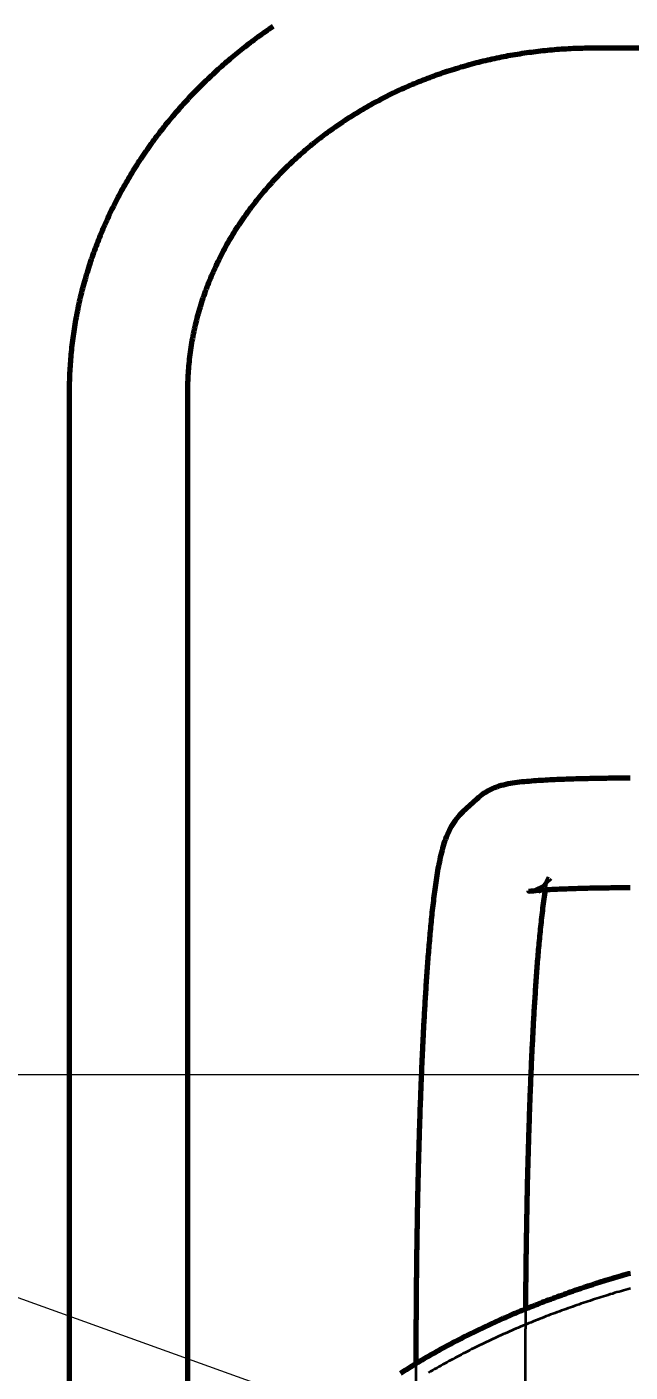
# Model space of a CAD drawing. Header units: millimetres. Extents: x 0 to 2382, y 0 to 420.
# Drawn here: x 143.44 to 156.4, y 298.5 to 327.41 of the extents above; entities that cross this region are included whole.
import ezdxf

# ---------------------------------------------------------------- set-up
doc = ezdxf.new("R2010")
doc.units = ezdxf.units.MM
doc.linetypes.add('IRAM-E-TRAZOS', pattern=[5, 4, -1])
for name, color, linetype, lineweight in [('01-VISIBLE', 7, 'CONTINUOUS', 70), ('02-OCULTA', 4, 'IRAM-E-TRAZOS', 35), ('04-COTA', 3, 'CONTINUOUS', 18), ('08-FINA', 5, 'CONTINUOUS', 18)]:
    doc.layers.add(name, color=color, linetype=linetype, lineweight=lineweight)
doc.styles.add('ISO3098', font='isocpeur.ttf')
doc.dimstyles.new('FLAMA-IRAM', dxfattribs={"dimtxt": 3.5, "dimasz": 3.5, "dimexe": 2, "dimexo": 1.5, "dimgap": 1, "dimtad": 1, "dimdec": 1, "dimtxsty": 'ISO3098', "dimblk": 'IRAM_FLECHA', "dimblk1": 'IRAM_FLECHA', "dimblk2": 'IRAM_FLECHA', "dimcen": 2.5, "dimclrd": 256, "dimclre": 256, "dimclrt": 256, "dimazin": 3, "dimtfac": 1, "dimtmove": 0, "dimatfit": 3, "dimlwd": 18, "dimlwe": 18})

# ---------------------------------------------------------------- blocks, each defined once
blk = doc.blocks.new('IRAM_FLECHA')
blk.add_solid([(0, 0), (-1, 0.125), (-1, -0.125)])

msp = doc.modelspace()

# ---------------------------------------------------------------- linework, layer by layer
at = {"layer": '01-VISIBLE'}
for p, q in [((155.63, 326.96), (170.37, 326.96)), ((144.36, 314.962), (144.36, 319.57)), ((146.9, 314.962), (146.9, 319.57)), ((153.106, 310.814), (152.81, 310.538)), ((144.36, 278.5), (144.36, 309.962)), ((146.9, 278.5), (146.9, 309.962)), ((154.451, 308.855), (154.41, 308.817))]:
    msp.add_line(p, q, dxfattribs=at)
for points in [[(144.36, 319.57), (144.36, 319.62), (144.361, 319.67), (144.361, 319.72), (144.362, 319.77), (144.364, 319.82), (144.365, 319.87), (144.367, 319.92), (144.369, 319.97), (144.372, 320.02), (144.374, 320.07), (144.377, 320.12), (144.381, 320.17), (144.384, 320.22), (144.388, 320.27), (144.392, 320.32), (144.397, 320.37), (144.401, 320.419), (144.406, 320.469), (144.411, 320.519), (144.417, 320.569), (144.423, 320.618), (144.429, 320.668), (144.435, 320.718), (144.442, 320.767), (144.449, 320.817), (144.456, 320.867), (144.464, 320.916), (144.472, 320.965), (144.48, 321.015), (144.488, 321.064), (144.497, 321.114), (144.506, 321.163), (144.515, 321.212), (144.524, 321.261), (144.534, 321.31), (144.544, 321.359), (144.554, 321.408), (144.565, 321.457), (144.576, 321.506), (144.587, 321.555), (144.598, 321.604), (144.61, 321.652), (144.622, 321.701), (144.634, 321.749), (144.647, 321.798), (144.66, 321.846), (144.673, 321.895), (144.686, 321.943), (144.699, 321.991), (144.713, 322.039), (144.727, 322.087), (144.742, 322.135), (144.756, 322.183), (144.771, 322.231), (144.786, 322.279), (144.802, 322.326), (144.818, 322.374), (144.834, 322.421), (144.85, 322.468), (144.866, 322.516), (144.883, 322.563), (144.9, 322.61), (144.917, 322.657), (144.935, 322.704), (144.953, 322.751), (144.971, 322.797), (144.989, 322.844), (145.007, 322.89), (145.026, 322.937), (145.045, 322.983), (145.065, 323.029), (145.084, 323.075), (145.104, 323.121), (145.124, 323.167), (145.144, 323.213), (145.165, 323.259), (145.186, 323.304), (145.207, 323.35), (145.228, 323.395), (145.249, 323.44), (145.271, 323.485), (145.293, 323.53), (145.315, 323.575), (145.338, 323.62), (145.361, 323.664), (145.384, 323.709), (145.407, 323.753), (145.43, 323.797), (145.454, 323.842), (145.478, 323.886), (145.502, 323.929), (145.526, 323.973), (145.551, 324.017), (145.576, 324.06), (145.601, 324.104), (145.626, 324.147), (145.652, 324.19), (145.677, 324.233), (145.703, 324.276), (145.729, 324.318), (145.756, 324.361), (145.782, 324.403), (145.809, 324.445), (145.836, 324.488), (145.864, 324.529), (145.891, 324.571), (145.919, 324.613), (145.947, 324.655), (145.975, 324.696), (146.003, 324.737), (146.032, 324.778), (146.061, 324.819), (146.09, 324.86), (146.119, 324.901), (146.148, 324.941), (146.178, 324.982), (146.207, 325.022), (146.237, 325.062), (146.268, 325.102), (146.298, 325.142), (146.329, 325.181), (146.36, 325.221), (146.39, 325.26), (146.422, 325.299), (146.453, 325.338), (146.485, 325.377), (146.516, 325.416), (146.548, 325.454), (146.581, 325.493), (146.613, 325.531), (146.645, 325.569), (146.678, 325.607), (146.711, 325.644), (146.744, 325.682), (146.777, 325.719), (146.811, 325.757), (146.845, 325.794), (146.878, 325.831), (146.912, 325.867), (146.947, 325.904), (146.981, 325.94), (147.015, 325.977), (147.05, 326.013), (147.085, 326.049), (147.12, 326.084), (147.155, 326.12), (147.191, 326.155), (147.226, 326.19), (147.262, 326.226), (147.298, 326.26), (147.334, 326.295), (147.37, 326.33), (147.407, 326.364), (147.443, 326.398), (147.48, 326.432), (147.517, 326.466), (147.554, 326.5), (147.591, 326.533), (147.628, 326.567), (147.666, 326.6), (147.704, 326.633), (147.741, 326.666), (147.779, 326.698), (147.818, 326.731), (147.856, 326.763), (147.894, 326.795), (147.933, 326.827), (147.972, 326.859), (148.01, 326.89), (148.049, 326.921), (148.089, 326.953), (148.128, 326.984), (148.167, 327.014), (148.207, 327.045), (148.247, 327.076), (148.286, 327.106), (148.326, 327.136), (148.367, 327.166), (148.407, 327.196), (148.447, 327.225), (148.488, 327.255), (148.528, 327.284), (148.569, 327.313), (148.61, 327.342), (148.651, 327.37), (148.692, 327.399), (148.734, 327.427)], [(146.9, 319.57), (146.9, 319.62), (146.901, 319.67), (146.902, 319.72), (146.903, 319.77), (146.905, 319.82), (146.907, 319.87), (146.91, 319.92), (146.913, 319.97), (146.916, 320.02), (146.92, 320.07), (146.924, 320.12), (146.929, 320.17), (146.934, 320.22), (146.939, 320.27), (146.945, 320.32), (146.951, 320.369), (146.958, 320.419), (146.965, 320.469), (146.973, 320.518), (146.98, 320.568), (146.988, 320.617), (146.997, 320.667), (147.006, 320.716), (147.015, 320.765), (147.025, 320.814), (147.035, 320.863), (147.046, 320.912), (147.057, 320.961), (147.068, 321.01), (147.08, 321.059), (147.092, 321.108), (147.104, 321.156), (147.117, 321.205), (147.13, 321.253), (147.144, 321.301), (147.158, 321.349), (147.172, 321.397), (147.187, 321.445), (147.202, 321.493), (147.217, 321.541), (147.233, 321.588), (147.249, 321.636), (147.266, 321.683), (147.283, 321.73), (147.3, 321.777), (147.318, 321.824), (147.336, 321.871), (147.354, 321.918), (147.373, 321.964), (147.392, 322.01), (147.411, 322.057), (147.431, 322.103), (147.451, 322.149), (147.471, 322.194), (147.492, 322.24), (147.513, 322.286), (147.534, 322.331), (147.556, 322.376), (147.578, 322.421), (147.601, 322.466), (147.623, 322.51), (147.647, 322.555), (147.67, 322.599), (147.694, 322.643), (147.718, 322.687), (147.742, 322.731), (147.767, 322.775), (147.792, 322.818), (147.817, 322.862), (147.843, 322.905), (147.868, 322.948), (147.895, 322.99), (147.921, 323.033), (147.948, 323.075), (147.975, 323.117), (148.002, 323.159), (148.03, 323.201), (148.058, 323.243), (148.086, 323.284), (148.115, 323.325), (148.144, 323.366), (148.173, 323.407), (148.202, 323.448), (148.232, 323.488), (148.262, 323.528), (148.292, 323.568), (148.323, 323.608), (148.353, 323.647), (148.385, 323.687), (148.416, 323.726), (148.447, 323.765), (148.479, 323.804), (148.511, 323.842), (148.544, 323.88), (148.576, 323.918), (148.609, 323.956), (148.642, 323.994), (148.675, 324.031), (148.709, 324.069), (148.743, 324.106), (148.777, 324.142), (148.811, 324.179), (148.846, 324.215), (148.88, 324.251), (148.915, 324.287), (148.951, 324.323), (148.986, 324.358), (149.022, 324.394), (149.058, 324.429), (149.094, 324.463), (149.13, 324.498), (149.166, 324.532), (149.203, 324.566), (149.24, 324.6), (149.277, 324.634), (149.315, 324.667), (149.352, 324.7), (149.39, 324.733), (149.428, 324.766), (149.466, 324.798), (149.505, 324.831), (149.543, 324.863), (149.582, 324.894), (149.621, 324.926), (149.66, 324.957), (149.699, 324.988), (149.739, 325.019), (149.779, 325.05), (149.819, 325.08), (149.859, 325.11), (149.899, 325.14), (149.939, 325.17), (149.98, 325.199), (150.021, 325.228), (150.062, 325.257), (150.103, 325.286), (150.144, 325.314), (150.185, 325.342), (150.227, 325.37), (150.269, 325.398), (150.311, 325.426), (150.353, 325.453), (150.395, 325.48), (150.437, 325.507), (150.48, 325.533), (150.522, 325.559), (150.565, 325.585), (150.608, 325.611), (150.651, 325.637), (150.695, 325.662), (150.738, 325.687), (150.782, 325.712), (150.825, 325.737), (150.869, 325.761), (150.913, 325.785), (150.957, 325.809), (151.001, 325.832), (151.046, 325.856), (151.09, 325.879), (151.135, 325.902), (151.179, 325.924), (151.224, 325.947), (151.269, 325.969), (151.314, 325.991), (151.359, 326.013), (151.405, 326.034), (151.45, 326.055), (151.496, 326.076), (151.541, 326.097), (151.587, 326.117), (151.633, 326.137), (151.679, 326.157), (151.725, 326.177), (151.771, 326.197), (151.818, 326.216), (151.864, 326.235), (151.91, 326.253), (151.957, 326.272), (152.004, 326.29), (152.05, 326.308), (152.097, 326.326), (152.144, 326.343), (152.191, 326.361), (152.238, 326.378), (152.286, 326.394), (152.333, 326.411), (152.38, 326.427), (152.428, 326.443), (152.475, 326.459), (152.523, 326.475), (152.571, 326.49), (152.619, 326.505), (152.667, 326.52), (152.714, 326.534), (152.762, 326.549), (152.811, 326.563), (152.859, 326.577), (152.907, 326.59), (152.955, 326.603), (153.004, 326.617), (153.052, 326.629), (153.101, 326.642), (153.149, 326.654), (153.198, 326.666), (153.247, 326.678), (153.295, 326.69), (153.344, 326.701), (153.393, 326.712), (153.442, 326.723), (153.491, 326.734), (153.54, 326.744), (153.589, 326.755), (153.638, 326.764), (153.687, 326.774), (153.737, 326.783), (153.786, 326.793), (153.835, 326.802), (153.884, 326.81), (153.934, 326.819), (153.983, 326.827), (154.033, 326.835), (154.082, 326.843), (154.132, 326.85), (154.181, 326.857), (154.231, 326.864), (154.281, 326.871), (154.33, 326.877), (154.38, 326.884), (154.43, 326.89), (154.48, 326.895), (154.53, 326.901), (154.579, 326.906), (154.629, 326.911), (154.679, 326.916), (154.729, 326.92), (154.779, 326.925), (154.829, 326.929), (154.879, 326.933), (154.929, 326.936), (154.979, 326.939), (155.029, 326.942), (155.079, 326.945), (155.129, 326.948), (155.179, 326.95), (155.229, 326.952), (155.279, 326.954), (155.329, 326.956), (155.379, 326.957), (155.43, 326.958), (155.48, 326.959), (155.53, 326.96), (155.58, 326.96), (155.63, 326.96)], [(144.36, 309.962), (144.36, 310.012), (144.36, 310.062), (144.36, 310.112), (144.36, 310.162), (144.36, 310.212), (144.36, 310.262), (144.36, 310.312), (144.36, 310.362), (144.36, 310.412), (144.36, 310.462), (144.36, 310.512), (144.36, 310.562), (144.36, 310.612), (144.36, 310.662), (144.36, 310.712), (144.36, 310.762), (144.36, 310.812), (144.36, 310.862), (144.36, 310.912), (144.36, 310.962), (144.36, 311.012), (144.36, 311.062), (144.36, 311.112), (144.36, 311.162), (144.36, 311.212), (144.36, 311.262), (144.36, 311.312), (144.36, 311.362), (144.36, 311.412), (144.36, 311.462), (144.36, 311.512), (144.36, 311.562), (144.36, 311.612), (144.36, 311.662), (144.36, 311.712), (144.36, 311.762), (144.36, 311.812), (144.36, 311.862), (144.36, 311.912), (144.36, 311.962), (144.36, 312.012), (144.36, 312.062), (144.36, 312.112), (144.36, 312.162), (144.36, 312.212), (144.36, 312.262), (144.36, 312.312), (144.36, 312.362), (144.36, 312.412), (144.36, 312.462), (144.36, 312.512), (144.36, 312.562), (144.36, 312.612), (144.36, 312.662), (144.36, 312.712), (144.36, 312.762), (144.36, 312.812), (144.36, 312.862), (144.36, 312.912), (144.36, 312.962), (144.36, 313.012), (144.36, 313.062), (144.36, 313.112), (144.36, 313.162), (144.36, 313.212), (144.36, 313.262), (144.36, 313.312), (144.36, 313.362), (144.36, 313.412), (144.36, 313.462), (144.36, 313.512), (144.36, 313.562), (144.36, 313.612), (144.36, 313.662), (144.36, 313.712), (144.36, 313.762), (144.36, 313.812), (144.36, 313.862), (144.36, 313.912), (144.36, 313.962), (144.36, 314.012), (144.36, 314.062), (144.36, 314.112), (144.36, 314.162), (144.36, 314.212), (144.36, 314.262), (144.36, 314.312), (144.36, 314.362), (144.36, 314.412), (144.36, 314.462), (144.36, 314.512), (144.36, 314.562), (144.36, 314.612), (144.36, 314.662), (144.36, 314.712), (144.36, 314.762), (144.36, 314.812), (144.36, 314.862), (144.36, 314.912), (144.36, 314.962)], [(146.9, 309.962), (146.9, 310.012), (146.9, 310.062), (146.9, 310.112), (146.9, 310.162), (146.9, 310.212), (146.9, 310.262), (146.9, 310.312), (146.9, 310.362), (146.9, 310.412), (146.9, 310.462), (146.9, 310.512), (146.9, 310.562), (146.9, 310.612), (146.9, 310.662), (146.9, 310.712), (146.9, 310.762), (146.9, 310.812), (146.9, 310.862), (146.9, 310.912), (146.9, 310.962), (146.9, 311.012), (146.9, 311.062), (146.9, 311.112), (146.9, 311.162), (146.9, 311.212), (146.9, 311.262), (146.9, 311.312), (146.9, 311.362), (146.9, 311.412), (146.9, 311.462), (146.9, 311.512), (146.9, 311.562), (146.9, 311.612), (146.9, 311.662), (146.9, 311.712), (146.9, 311.762), (146.9, 311.812), (146.9, 311.862), (146.9, 311.912), (146.9, 311.962), (146.9, 312.012), (146.9, 312.062), (146.9, 312.112), (146.9, 312.162), (146.9, 312.212), (146.9, 312.262), (146.9, 312.312), (146.9, 312.362), (146.9, 312.412), (146.9, 312.462), (146.9, 312.512), (146.9, 312.562), (146.9, 312.612), (146.9, 312.662), (146.9, 312.712), (146.9, 312.762), (146.9, 312.812), (146.9, 312.862), (146.9, 312.912), (146.9, 312.962), (146.9, 313.012), (146.9, 313.062), (146.9, 313.112), (146.9, 313.162), (146.9, 313.212), (146.9, 313.262), (146.9, 313.312), (146.9, 313.362), (146.9, 313.412), (146.9, 313.462), (146.9, 313.512), (146.9, 313.562), (146.9, 313.612), (146.9, 313.662), (146.9, 313.712), (146.9, 313.762), (146.9, 313.812), (146.9, 313.862), (146.9, 313.912), (146.9, 313.962), (146.9, 314.012), (146.9, 314.062), (146.9, 314.112), (146.9, 314.162), (146.9, 314.212), (146.9, 314.262), (146.9, 314.312), (146.9, 314.362), (146.9, 314.412), (146.9, 314.462), (146.9, 314.512), (146.9, 314.562), (146.9, 314.612), (146.9, 314.662), (146.9, 314.712), (146.9, 314.762), (146.9, 314.812), (146.9, 314.862), (146.9, 314.912), (146.9, 314.962)], [(156.402, 311.262), (156.351, 311.262), (156.301, 311.262), (156.25, 311.262), (156.199, 311.261), (156.149, 311.261), (156.098, 311.261), (156.048, 311.261), (155.997, 311.26), (155.947, 311.26), (155.896, 311.259), (155.846, 311.258), (155.795, 311.258), (155.745, 311.257), (155.694, 311.256), (155.644, 311.255), (155.593, 311.254), (155.543, 311.253), (155.492, 311.252), (155.442, 311.251), (155.391, 311.25), (155.341, 311.249), (155.29, 311.248), (155.24, 311.246), (155.189, 311.245), (155.139, 311.243), (155.088, 311.241), (155.038, 311.24), (154.987, 311.238), (154.937, 311.236), (154.886, 311.234), (154.836, 311.232), (154.785, 311.229), (154.735, 311.227), (154.684, 311.225), (154.634, 311.222), (154.583, 311.219), (154.533, 311.216), (154.482, 311.213), (154.432, 311.21), (154.382, 311.207), (154.331, 311.203), (154.281, 311.199), (154.23, 311.195), (154.18, 311.191), (154.13, 311.186), (154.079, 311.181), (154.029, 311.175), (153.979, 311.169), (153.929, 311.163), (153.879, 311.155), (153.829, 311.147), (153.779, 311.138), (153.73, 311.128), (153.681, 311.116), (153.632, 311.103), (153.583, 311.089), (153.536, 311.073), (153.488, 311.055), (153.442, 311.035), (153.396, 311.014), (153.351, 310.99), (153.308, 310.965), (153.265, 310.938), (153.223, 310.91), (153.183, 310.879), (153.144, 310.847), (153.106, 310.814)], [(152.81, 310.538), (152.774, 310.503), (152.739, 310.467), (152.706, 310.429), (152.674, 310.391), (152.644, 310.351), (152.615, 310.309), (152.587, 310.267), (152.561, 310.224), (152.537, 310.181), (152.514, 310.136), (152.492, 310.091), (152.472, 310.045), (152.453, 309.998), (152.435, 309.951), (152.418, 309.904), (152.402, 309.857), (152.388, 309.809), (152.374, 309.76), (152.361, 309.712), (152.348, 309.663), (152.336, 309.614), (152.325, 309.566), (152.314, 309.517), (152.304, 309.467), (152.294, 309.418), (152.285, 309.369), (152.275, 309.319), (152.267, 309.27), (152.258, 309.221), (152.25, 309.171), (152.242, 309.121), (152.235, 309.072), (152.227, 309.022), (152.22, 308.973), (152.213, 308.923), (152.206, 308.873), (152.2, 308.823), (152.193, 308.774), (152.187, 308.724), (152.181, 308.674), (152.175, 308.624), (152.169, 308.574), (152.163, 308.524), (152.157, 308.474), (152.152, 308.425), (152.146, 308.375), (152.141, 308.325), (152.136, 308.275), (152.131, 308.225), (152.126, 308.175), (152.121, 308.125), (152.116, 308.075), (152.111, 308.025), (152.107, 307.975), (152.102, 307.925), (152.098, 307.875), (152.093, 307.825), (152.089, 307.775), (152.084, 307.725), (152.08, 307.675), (152.076, 307.625), (152.072, 307.575), (152.068, 307.525), (152.064, 307.475), (152.06, 307.425), (152.056, 307.375), (152.052, 307.325), (152.049, 307.275), (152.045, 307.225), (152.041, 307.174), (152.038, 307.124), (152.034, 307.074), (152.031, 307.024), (152.027, 306.974), (152.024, 306.924), (152.02, 306.874), (152.017, 306.824), (152.014, 306.774), (152.011, 306.724), (152.007, 306.674), (152.004, 306.624), (152.001, 306.573), (151.998, 306.523), (151.995, 306.473), (151.992, 306.423), (151.989, 306.373), (151.986, 306.323), (151.983, 306.273), (151.98, 306.223), (151.978, 306.172), (151.975, 306.122), (151.972, 306.072), (151.969, 306.022), (151.967, 305.972), (151.964, 305.922), (151.961, 305.872), (151.959, 305.822), (151.956, 305.771), (151.954, 305.721), (151.951, 305.671), (151.949, 305.621), (151.946, 305.571), (151.944, 305.521), (151.942, 305.471), (151.939, 305.42), (151.937, 305.37), (151.935, 305.32), (151.932, 305.27), (151.93, 305.22), (151.928, 305.17), (151.926, 305.12), (151.923, 305.069), (151.921, 305.019), (151.919, 304.969), (151.917, 304.919), (151.915, 304.869), (151.913, 304.819), (151.911, 304.768), (151.909, 304.718), (151.907, 304.668), (151.905, 304.618), (151.903, 304.568), (151.901, 304.518), (151.899, 304.467), (151.897, 304.417), (151.896, 304.367), (151.894, 304.317), (151.892, 304.267), (151.89, 304.217), (151.888, 304.166), (151.887, 304.116), (151.885, 304.066), (151.883, 304.016), (151.882, 303.966), (151.88, 303.916), (151.878, 303.865), (151.877, 303.815), (151.875, 303.765), (151.874, 303.715), (151.872, 303.665), (151.871, 303.615), (151.869, 303.564), (151.868, 303.514), (151.866, 303.464), (151.865, 303.414), (151.863, 303.364), (151.862, 303.313), (151.86, 303.263), (151.859, 303.213), (151.858, 303.163), (151.856, 303.113), (151.855, 303.063), (151.854, 303.012), (151.852, 302.962), (151.851, 302.912), (151.85, 302.862), (151.849, 302.812), (151.847, 302.761), (151.846, 302.711), (151.845, 302.661), (151.844, 302.611), (151.843, 302.561), (151.842, 302.511), (151.84, 302.46), (151.839, 302.41), (151.838, 302.36), (151.837, 302.31), (151.836, 302.26), (151.835, 302.209), (151.834, 302.159), (151.833, 302.109), (151.832, 302.059), (151.831, 302.009), (151.83, 301.958), (151.829, 301.908), (151.828, 301.858), (151.827, 301.808), (151.826, 301.758), (151.826, 301.707), (151.825, 301.657), (151.824, 301.607), (151.823, 301.557), (151.822, 301.507), (151.821, 301.457), (151.821, 301.406), (151.82, 301.356), (151.819, 301.306), (151.818, 301.256), (151.818, 301.206), (151.817, 301.155), (151.816, 301.105), (151.816, 301.055), (151.815, 301.005), (151.814, 300.955), (151.814, 300.904), (151.813, 300.854), (151.812, 300.804), (151.812, 300.754), (151.811, 300.704), (151.811, 300.653), (151.81, 300.603), (151.81, 300.553), (151.809, 300.503), (151.809, 300.453), (151.808, 300.402), (151.808, 300.352), (151.807, 300.302), (151.807, 300.252), (151.806, 300.202), (151.806, 300.151), (151.805, 300.101), (151.805, 300.051), (151.805, 300.001), (151.804, 299.951), (151.804, 299.9), (151.804, 299.85), (151.803, 299.8), (151.803, 299.75), (151.803, 299.7), (151.803, 299.649), (151.802, 299.599), (151.802, 299.549), (151.802, 299.499), (151.802, 299.449), (151.801, 299.398), (151.801, 299.348), (151.801, 299.298), (151.801, 299.248), (151.801, 299.198), (151.801, 299.147), (151.8, 299.097), (151.8, 299.047), (151.8, 298.997), (151.8, 298.947), (151.8, 298.896), (151.8, 298.846), (151.8, 298.796), (151.8, 298.746), (151.8, 298.696)], [(154.582, 308.865), (154.573, 308.815), (154.565, 308.766), (154.558, 308.716), (154.55, 308.667), (154.543, 308.617), (154.536, 308.567), (154.53, 308.518), (154.523, 308.468), (154.517, 308.418), (154.511, 308.368), (154.505, 308.319), (154.499, 308.269), (154.493, 308.219), (154.488, 308.169), (154.482, 308.119), (154.477, 308.07), (154.472, 308.02), (154.467, 307.97), (154.462, 307.92), (154.457, 307.87), (154.452, 307.82), (154.448, 307.77), (154.443, 307.72), (154.439, 307.67), (154.434, 307.62), (154.43, 307.57), (154.426, 307.52), (154.421, 307.471), (154.417, 307.421), (154.413, 307.371), (154.409, 307.321), (154.405, 307.271), (154.401, 307.221), (154.397, 307.171), (154.394, 307.121), (154.39, 307.071), (154.386, 307.021), (154.383, 306.971), (154.379, 306.921), (154.376, 306.871), (154.372, 306.821), (154.369, 306.771), (154.365, 306.721), (154.362, 306.671), (154.359, 306.62), (154.356, 306.57), (154.352, 306.52), (154.349, 306.47), (154.346, 306.42), (154.343, 306.37), (154.34, 306.32), (154.337, 306.27), (154.334, 306.22), (154.331, 306.17), (154.328, 306.12), (154.326, 306.07), (154.323, 306.02), (154.32, 305.97), (154.317, 305.92), (154.315, 305.87), (154.312, 305.82), (154.309, 305.77), (154.307, 305.72), (154.304, 305.669), (154.302, 305.619), (154.299, 305.569), (154.297, 305.519), (154.294, 305.469), (154.292, 305.419), (154.289, 305.369), (154.287, 305.319), (154.285, 305.269), (154.282, 305.219), (154.28, 305.169), (154.278, 305.119), (154.276, 305.068), (154.273, 305.018), (154.271, 304.968), (154.269, 304.918), (154.267, 304.868), (154.265, 304.818), (154.263, 304.768), (154.261, 304.718), (154.259, 304.668), (154.257, 304.618), (154.255, 304.568), (154.253, 304.517), (154.251, 304.467), (154.249, 304.417), (154.247, 304.367), (154.245, 304.317), (154.244, 304.267), (154.242, 304.217), (154.24, 304.167), (154.238, 304.117), (154.236, 304.067), (154.235, 304.016), (154.233, 303.966), (154.231, 303.916), (154.23, 303.866), (154.228, 303.816), (154.226, 303.766), (154.225, 303.716), (154.223, 303.666), (154.222, 303.616), (154.22, 303.565), (154.219, 303.515), (154.217, 303.465), (154.216, 303.415), (154.214, 303.365), (154.213, 303.315), (154.211, 303.265), (154.21, 303.215), (154.209, 303.164), (154.207, 303.114), (154.206, 303.064), (154.204, 303.014), (154.203, 302.964), (154.202, 302.914), (154.201, 302.864), (154.199, 302.814), (154.198, 302.764), (154.197, 302.713), (154.196, 302.663), (154.194, 302.613), (154.193, 302.563), (154.192, 302.513), (154.191, 302.463), (154.19, 302.413), (154.189, 302.363), (154.188, 302.312), (154.187, 302.262), (154.186, 302.212), (154.185, 302.162), (154.184, 302.112), (154.183, 302.062), (154.182, 302.012), (154.181, 301.962), (154.18, 301.911), (154.179, 301.861), (154.178, 301.811), (154.177, 301.761), (154.176, 301.711), (154.175, 301.661), (154.174, 301.611), (154.173, 301.56), (154.173, 301.51), (154.172, 301.46), (154.171, 301.41), (154.17, 301.36), (154.169, 301.31), (154.169, 301.26), (154.168, 301.21), (154.167, 301.159), (154.167, 301.109), (154.166, 301.059), (154.165, 301.009), (154.165, 300.959), (154.164, 300.909), (154.163, 300.859), (154.163, 300.809), (154.162, 300.758), (154.161, 300.708), (154.161, 300.658), (154.16, 300.608), (154.16, 300.558), (154.159, 300.508), (154.159, 300.458), (154.158, 300.407), (154.158, 300.357), (154.157, 300.307), (154.157, 300.257), (154.156, 300.207), (154.156, 300.157), (154.156, 300.107), (154.155, 300.056), (154.155, 300.006), (154.154, 299.956), (154.154, 299.906), (154.154, 299.856)], [(154.226, 308.831), (154.276, 308.838), (154.327, 308.844), (154.377, 308.849), (154.427, 308.853), (154.478, 308.857), (154.528, 308.861), (154.579, 308.865), (154.629, 308.868), (154.68, 308.871), (154.731, 308.874), (154.781, 308.876), (154.832, 308.879), (154.882, 308.881), (154.933, 308.884), (154.984, 308.886), (155.034, 308.888), (155.085, 308.89), (155.135, 308.892), (155.186, 308.893), (155.237, 308.895), (155.287, 308.896), (155.338, 308.898), (155.389, 308.899), (155.439, 308.901), (155.49, 308.902), (155.541, 308.903), (155.591, 308.904), (155.642, 308.905), (155.692, 308.906), (155.743, 308.907), (155.794, 308.908), (155.844, 308.908), (155.895, 308.909), (155.946, 308.909), (155.996, 308.91), (156.047, 308.91), (156.098, 308.911), (156.148, 308.911), (156.199, 308.911), (156.25, 308.912), (156.3, 308.912), (156.351, 308.912), (156.402, 308.912)], [(154.227, 308.831), (154.227, 308.831), (154.227, 308.831), (154.226, 308.831), (154.226, 308.831), (154.226, 308.831), (154.226, 308.831)], [(151.469, 298.475), (151.511, 298.502), (151.553, 298.529), (151.596, 298.556), (151.638, 298.582), (151.681, 298.609), (151.723, 298.635), (151.766, 298.661), (151.809, 298.687), (151.852, 298.713), (151.895, 298.738), (151.938, 298.764), (151.981, 298.789), (152.025, 298.815), (152.068, 298.84), (152.112, 298.865), (152.155, 298.889), (152.199, 298.914), (152.243, 298.939), (152.286, 298.963), (152.33, 298.987), (152.374, 299.012), (152.418, 299.036), (152.462, 299.059), (152.506, 299.083), (152.551, 299.107), (152.595, 299.13), (152.639, 299.153), (152.684, 299.177), (152.728, 299.2), (152.773, 299.223), (152.817, 299.245), (152.862, 299.268), (152.907, 299.291), (152.952, 299.313), (152.997, 299.335), (153.042, 299.357), (153.087, 299.379), (153.132, 299.401), (153.177, 299.423), (153.222, 299.445), (153.267, 299.466), (153.313, 299.488), (153.358, 299.509), (153.404, 299.53), (153.449, 299.551), (153.495, 299.572), (153.54, 299.593), (153.586, 299.613), (153.632, 299.634), (153.678, 299.654), (153.723, 299.674), (153.769, 299.694), (153.815, 299.714), (153.861, 299.734), (153.907, 299.754), (153.954, 299.773), (154, 299.793), (154.046, 299.812), (154.092, 299.831), (154.139, 299.85), (154.185, 299.869), (154.232, 299.887), (154.278, 299.906), (154.325, 299.925), (154.372, 299.943), (154.418, 299.961), (154.465, 299.979), (154.512, 299.997), (154.559, 300.015), (154.605, 300.033), (154.652, 300.051), (154.699, 300.068), (154.746, 300.086), (154.793, 300.103), (154.84, 300.12), (154.888, 300.137), (154.935, 300.154), (154.982, 300.171), (155.029, 300.188), (155.076, 300.205), (155.124, 300.221), (155.171, 300.238), (155.218, 300.255), (155.266, 300.271), (155.313, 300.287), (155.36, 300.304), (155.408, 300.32), (155.455, 300.336), (155.503, 300.352), (155.55, 300.368), (155.598, 300.383), (155.646, 300.399), (155.693, 300.415), (155.741, 300.43), (155.789, 300.445), (155.837, 300.46), (155.884, 300.475), (155.932, 300.49), (155.98, 300.504), (156.028, 300.519), (156.076, 300.533), (156.125, 300.547), (156.173, 300.561), (156.221, 300.574), (156.269, 300.588), (156.318, 300.601), (156.366, 300.614), (156.414, 300.627)]]:
    msp.add_lwpolyline(points, dxfattribs=at)
at = {"layer": '02-OCULTA'}
for p, q in [((154.707, 309.093), (154.451, 308.855)), ((151.8, 298.696), (151.8, 297.087)), ((154.15, 298.696), (154.15, 297.087))]:
    msp.add_line(p, q, dxfattribs=at)
for points in [[(154.707, 309.093), (154.669, 309.059), (154.63, 309.028), (154.59, 308.998), (154.548, 308.97), (154.505, 308.943), (154.461, 308.919), (154.416, 308.897), (154.37, 308.877), (154.323, 308.859), (154.276, 308.843), (154.227, 308.831)], [(154.41, 308.817), (154.447, 308.853), (154.481, 308.889), (154.513, 308.928), (154.544, 308.968), (154.572, 309.009), (154.598, 309.052), (154.622, 309.097), (154.642, 309.143)], [(154.642, 309.143), (154.629, 309.097), (154.618, 309.051), (154.608, 309.005), (154.599, 308.958), (154.59, 308.912), (154.582, 308.865)], [(156.407, 300.296), (156.359, 300.282), (156.311, 300.268), (156.263, 300.254), (156.214, 300.24), (156.166, 300.226), (156.118, 300.212), (156.07, 300.198), (156.022, 300.183), (155.974, 300.169), (155.926, 300.154), (155.879, 300.139), (155.831, 300.124), (155.783, 300.109), (155.735, 300.094), (155.687, 300.079), (155.64, 300.064), (155.592, 300.048), (155.544, 300.032), (155.497, 300.017), (155.449, 300.001), (155.402, 299.985), (155.354, 299.969), (155.307, 299.953), (155.26, 299.936), (155.212, 299.92), (155.165, 299.903), (155.118, 299.887), (155.07, 299.87), (155.023, 299.853), (154.976, 299.836), (154.929, 299.819), (154.882, 299.802), (154.835, 299.784), (154.788, 299.767), (154.741, 299.749), (154.694, 299.732), (154.647, 299.714), (154.601, 299.696), (154.554, 299.678), (154.507, 299.659), (154.461, 299.641), (154.414, 299.623), (154.367, 299.604), (154.321, 299.585), (154.275, 299.566), (154.228, 299.547), (154.182, 299.528), (154.136, 299.509), (154.089, 299.49), (154.043, 299.47), (153.997, 299.451), (153.951, 299.431), (153.905, 299.411), (153.859, 299.391), (153.813, 299.371), (153.767, 299.351), (153.721, 299.33), (153.676, 299.31), (153.63, 299.289), (153.584, 299.269), (153.539, 299.248), (153.493, 299.227), (153.448, 299.206), (153.403, 299.184), (153.357, 299.163), (153.312, 299.141), (153.267, 299.12), (153.222, 299.098), (153.177, 299.076), (153.132, 299.054), (153.087, 299.032), (153.042, 299.009), (152.997, 298.987), (152.952, 298.964), (152.908, 298.941), (152.863, 298.919), (152.819, 298.896), (152.774, 298.872), (152.73, 298.849), (152.686, 298.826), (152.641, 298.802), (152.597, 298.778), (152.553, 298.754), (152.509, 298.73), (152.465, 298.706), (152.421, 298.682), (152.378, 298.658), (152.334, 298.633), (152.29, 298.608), (152.247, 298.583), (152.203, 298.558), (152.16, 298.533), (152.117, 298.508), (152.074, 298.483)], [(154.154, 299.856), (154.153, 299.806), (154.153, 299.755), (154.153, 299.705), (154.153, 299.654), (154.152, 299.604), (154.152, 299.553), (154.152, 299.503), (154.152, 299.452), (154.151, 299.402), (154.151, 299.351), (154.151, 299.301), (154.151, 299.251), (154.151, 299.2), (154.151, 299.15), (154.15, 299.099), (154.15, 299.049), (154.15, 298.998), (154.15, 298.948), (154.15, 298.897), (154.15, 298.847), (154.15, 298.796), (154.15, 298.746), (154.15, 298.696)]]:
    msp.add_lwpolyline(points, dxfattribs=at)
at = {"layer": '08-FINA'}
msp.add_line((109.764, 312.146), (155.8, 295.584), dxfattribs=at)

# ---------------------------------------------------------------- dimensions: what is measured, and where the dimension line sits
at = {"layer": '04-COTA'}
msp.add_linear_dim(base=(126, 213.5), p1=(147, 213.5), p2=(160, 304.887), angle=90, dimstyle='FLAMA-IRAM', override={"dimlfac": 10}, dxfattribs=at).render()

doc.saveas('drawing.dxf')
